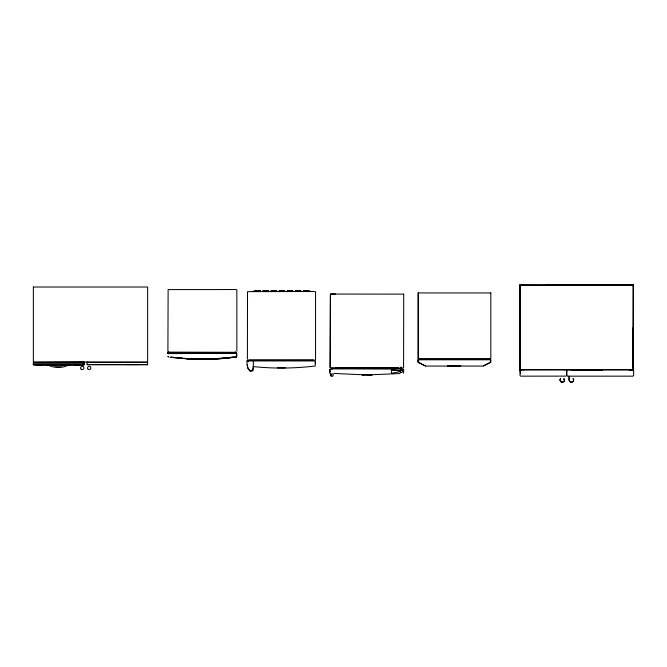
<?xml version="1.0" encoding="UTF-8"?>
<svg xmlns="http://www.w3.org/2000/svg" width="667" height="667" viewBox="0 0 667 667"><rect width="100%" height="100%" fill="white"/><g stroke="black" fill="none" stroke-linecap="round" stroke-linejoin="round"><path stroke-width="1" d="M84.15 362.389L84.025 365.016L33.35 364.766L33.35 362.389L84.15 362.014M41.354 364.39L41.354 365.016L33.35 364.515L84.15 364.515L74.779 365.016L74.812 364.39M42.154 364.39L42.154 365.016L33.35 364.515M52.243 364.39L52.243 365.016A13.782 13.782 0 0 0 64.24 365.016L64.24 364.39M75.604 364.39L75.604 365.016L76.23 364.766M147.774 364.766L87.169 364.766L87.044 362.014M147.524 364.766L147.649 362.389L87.044 362.389M248.591 360.772L247.032 360.905C246.998 364.34 246.865 368.768 250.033 370.935L252.193 370.935L253.001 370.152L253.277 368.501M248.683 360.222L313.823 360.18M253.16 368.459L253.16 366.6M253.31 368.517L253.318 360.872M315.499 361.306L315.183 366.033C294.697 368.417 273.954 368.776 253.443 366.592M520.002 327.28L520.018 285.059L524.045 284.884M602.468 284.876L633.367 285.076L520.068 284.992L520.035 369.485L521.702 369.676L520.227 370.027L521.702 370.035L521.702 369.593L520.068 369.568L520.002 368.084L520.002 286.477M520.11 369.618L520.218 370.81L520.102 327.28M569.301 379.665L569.159 380.298C570.018 370.719 567.434 380.498 570.318 381.899A2.851 2.851 0 0 0 572.653 381.899L573.812 380.298L573.195 379.156M520.227 369.643L633.275 369.651L633.367 285.076L631.699 284.884L633.35 284.967L633.417 286.477M633.392 369.501L633.141 370.71M633.275 327.28L633.35 368.084C634.667 370.569 631.707 368.843 631.699 370.035L630.007 370.035L633.275 369.651L633.275 286.485C635.226 283.116 626.346 285.559 631.699 285.059L520.068 285.084L520.052 327.28M633.417 368.084L633.425 327.28L633.35 369.585L633.392 368.084M329.765 371.602C329.79 368.584 329.79 373.061 329.765 371.185M398.241 367.901L335.468 367.675L398.241 368.026M362.148 374.704L372.036 374.862L362.106 374.704M403.552 373.12L403.71 369.685M633.275 368.084L633.35 284.976M330.157 367.767L330.407 294.214L330.14 367.892L400.717 368.109M167.901 353.618L236.643 353.327L236.735 356.637L235.843 357.003M167.901 353.026L168.334 352.343M330.874 374.712L330.307 373.937M520.227 285.067L521.702 284.967M236.577 356.787L223.653 358.504L210.897 359.313M418.551 360.155L418.543 361.956M329.681 371.219L329.665 371.911M330.023 371.427L329.681 369.401M329.715 370.377L329.531 372.019M329.548 371.352L329.59 370.427M520.227 284.976L520.018 286.485L520.11 284.951M330.348 373.929L330.874 375.071M214.699 358.538L190.17 358.538L214.374 358.538M330.89 375.154L330.849 375.271M401.868 369.576L402.093 368.001M168.684 356.987L167.917 356.603M391.446 373.278L391.371 369.818L400.275 370.877L400.333 371.644L391.421 373.287L391.921 373.287M330.882 375.88L330.84 375.563A1.109 1.109 0 0 1 330.815 375.179M520.018 285.059L520.052 286.485M236.527 352.885L236.735 356.336L235.843 356.703M49.992 364.891L46.365 364.891L50.05 365.066M70.485 364.891L66.492 364.891L70.552 365.016M330.115 369.385L332.349 369.018M254.952 290.879L260.438 290.879M263.031 290.879L268.518 290.879M271.119 290.879L276.605 290.879M279.198 290.879L284.692 290.879M287.285 290.879L292.771 290.879M295.373 290.879L300.859 290.879M303.452 290.879L308.938 290.879M399.917 371.619L399.917 371.602A1.151 1.151 0 0 1 399.875 370.91L400.283 370.877M250.025 370.969L248.082 368.434L247.215 364.591M401.601 368.593L332.024 368.459L331.899 368.034M234.909 352.434L235.201 353.11L168.367 353.11L168.659 352.434M167.934 352.126L235.518 352.301L235.226 351.692M332.041 368.484L331.891 368.884L400.7 369.018M252.251 369.785L252.743 369.018M563.898 378.931L564.615 379.423M573.095 378.931L573.72 379.49M560.505 379.106L559.955 380.298L561.122 381.899A2.851 2.851 0 0 0 563.448 381.899L564.474 380.932L564.074 379.106L564.515 380.298L563.999 381.441M560.58 379.156L560.055 380.298L561.172 381.832A2.735 2.735 0 0 0 563.407 381.832M559.955 379.423L560.605 378.873M560.188 379.49L560.672 378.931M250.075 370.827L252.143 370.835L253.035 370.177M520.018 369.501L633.141 369.501M573.195 381.441L572.603 381.832A2.735 2.735 0 0 1 570.368 381.832L569.385 380.907M235.226 353.21L235.226 352.343M403.577 368.017L403.718 294.147M523.945 285.059L523.478 284.967M483.292 365.841L490.578 362.198M168.334 351.692L168.334 352.301M523.478 369.593L523.945 370.035M371.928 374.896L370.535 374.862M248.649 360.88L246.99 360.872M228.848 357.729L233.1 357.187M228.089 358.062L236.61 356.97M228.881 357.587L233.834 357.153M199.725 358.904C201.584 358.588 198.524 358.888 199.892 358.913M198.107 358.754L206.978 358.738L202.518 358.896L203.693 358.696M223.487 358.246L228.064 357.829M222.236 358.229L225.988 357.912M225.613 358.304L218.209 358.771M226.955 357.695L230.815 357.387M225.054 357.845L218.534 358.337M218.534 358.512L212.99 358.871M400.033 373.562L370.577 374.787M200.383 358.904L201.359 358.713L199.3 358.896M215.758 358.521L202.568 358.971L187.952 358.546M203.602 358.904L203.101 358.913M213.357 358.938L219.493 358.604M169.985 357.262L191.662 359.23L216.992 358.996L202.276 359.446L187.552 358.996L193.647 359.313M209.638 359.338L216.992 358.996M631.699 284.917L633.367 285.076L633.35 286.485M204.352 359.221L206.336 359.18L198.124 359.171L200.367 359.221M204.527 358.704C205.228 359.121 203.443 358.704 204.41 358.704M285.359 367.851L277.48 367.842M204.385 358.913L203.852 358.721M335.418 294.014L330.507 294.047L403.618 294.13M41.696 364.766L48.941 364.724M67.575 364.616L84.15 364.515M391.396 369.818L391.854 369.818M546.823 284.876L600.775 284.876M255.061 290.679L260.322 290.679M263.148 290.679L268.409 290.679M271.236 290.679L276.488 290.679M279.315 290.679L284.576 290.679M287.402 290.679L292.655 290.679M295.481 290.679L300.742 290.679M303.568 290.679L308.829 290.679M254.977 290.987L260.405 290.987M263.065 290.987L268.493 290.987M271.144 290.987L276.572 290.987M279.231 290.987L284.659 290.987M287.319 290.987L292.746 290.987M295.398 290.987L300.825 290.987M303.485 290.987L308.913 290.987M255.061 291.07L260.322 291.07M263.148 291.07L268.409 291.07M271.236 291.07L276.488 291.07M279.315 291.07L284.576 291.07M287.402 291.07L292.655 291.07M295.481 291.07L300.742 291.07M303.568 291.07L308.829 291.07M254.052 291.246L251.809 291.537M309.78 291.246L312.031 291.537M168.367 352.618L236.618 352.743M168.259 352.86L235.309 352.86M199.3 358.696L200.467 358.696M201.534 358.696L202.376 358.704M490.578 359.763L418.167 359.763L418.167 362.198M248.683 360.038L313.823 360.055M247.557 360.939L314.39 360.955M33.35 363.69L84.15 363.69M87.044 364.515L147.649 364.515M126.413 364.599L132.183 364.599M132.408 364.599L134.034 364.599M134.242 364.599L135.868 364.599M136.143 364.599L137.727 364.599M137.994 364.599L139.636 364.599M33.35 364.766L84.15 364.766M450.292 365.925L447.49 365.841M450.834 365.925L453.602 365.841M457.52 365.925L460.814 365.891M570.085 370.035L570.185 369.593M571.336 370.035L602.468 370.035M629.331 370.035L629.473 369.593M168.076 353.327L169.818 353.218M332.099 368.376L401.526 368.509M401.484 369.043L403.693 369.485M362.106 374.846L363.673 374.846M363.84 374.846L370.393 374.862M402.034 367.242L400.692 367.234L401.234 370.36M363.207 374.779L333.758 373.428M202.96 358.904L202.518 358.896M631.699 369.593L633.141 369.643M190.862 358.879L185.051 358.538M185.059 358.604L190.745 358.921M185.051 358.362L178.297 357.879M178.297 358.021L182.149 358.337L176.488 357.829M176.371 357.704L170.602 357.17M168.626 356.687L167.992 356.528M171.477 357.187L175.371 357.687M391.896 369.818L399.883 370.894M173.487 357.337L175.413 357.612M520.552 373.795L520.127 369.451M419.068 362.648L425.454 365.841M168.334 353.21L167.901 352.518M330.64 374.562L330.282 374.154A8.388 8.388 0 0 1 329.932 371.544M573.161 378.873L573.637 379.415M563.965 378.873L564.432 379.415M248.824 369.018L249.316 369.785M633.141 370.027L633.141 370.477M597.157 369.676L597.157 370.193M564.39 369.593L564.39 370.035M460.597 365.841L447.891 365.841M457.228 365.841L454.185 365.841M418.526 292.938L418.526 358.546M315.549 359.405L315.549 292.088L315.057 291.504L247.524 291.654L247.399 359.405M315.233 359.571L315.233 363.323M236.843 351.251L236.843 289.995L236.385 289.536L168.126 289.595L167.901 351.251M68.676 364.566A1.684 1.684 0 0 1 67.817 365.466L67.167 365.766A22.778 22.778 0 0 1 49.675 365.766L49.024 365.466A1.684 1.684 0 0 1 48.166 364.566M33.35 287.018L33.35 362.014L147.649 362.014L147.649 287.018L33.35 287.018M490.82 360.98L490.787 362.323L483.342 366.075L426.88 366.075L425.396 366.075L417.959 362.323L417.917 360.98L417.992 359.588L419.618 359.521L489.119 359.521L490.745 359.588L490.82 360.98M566.608 375.463L565.958 376.121L520.644 376.163L519.993 375.504L519.993 369.902L566.6 369.86L566.608 375.463M633.65 375.504L633 376.163L567.484 376.163L566.833 375.504L566.833 369.902L633.65 369.902L633.65 375.504M190.087 358.763L214.44 358.763L190.12 358.763M188.611 358.754L188.077 358.771L188.611 358.754M490.82 292.938L417.917 292.938L417.917 358.546L490.82 358.546L490.82 292.938M206.061 358.713L205.144 358.913L206.061 358.713M331.432 376.088A1.201 1.201 0 0 0 333.233 375.054A1.201 1.201 0 0 0 331.441 374.012A1.201 1.201 0 0 0 331.432 376.088M400.792 372.219A1.226 1.226 0 0 0 402.685 371.252A1.226 1.226 0 0 0 400.9 370.102A1.226 1.226 0 0 0 400.792 372.219M81.116 369.159A1.659 1.659 0 0 0 83.9 368.417A1.659 1.659 0 0 0 81.866 366.383A1.659 1.659 0 0 0 81.116 369.159M88.052 369.159A1.659 1.659 0 0 0 90.829 368.417A1.659 1.659 0 0 0 88.794 366.383A1.659 1.659 0 0 0 88.052 369.159"/></g></svg>
